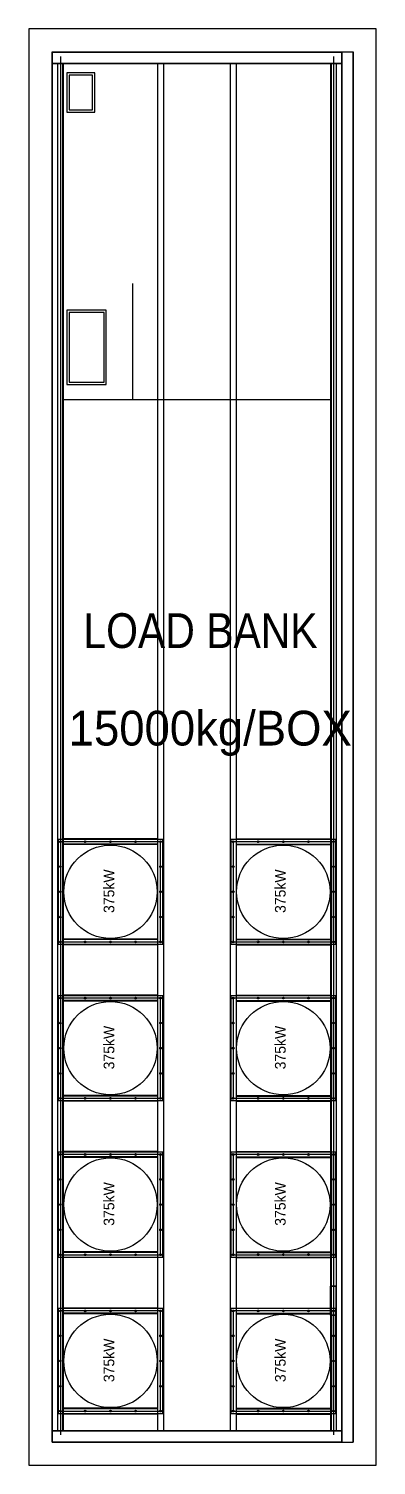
# Model space of a CAD drawing. Header units: millimetres. Extents: x 89450 to 753248, y -530175 to 1209785.
# Drawn here: x 396140 to 399140, y -109241 to -96841 of the extents above; entities that cross this region are included whole.
import ezdxf
from ezdxf.enums import TextEntityAlignment as Align

# ---------------------------------------------------------------- set-up
doc = ezdxf.new("R2010")
doc.units = ezdxf.units.MM
doc.header["$LTSCALE"] = 150
doc.linetypes.add('PHANTOM', pattern=[2.5, 1.25, -0.25, 0.25, -0.25, 0.25, -0.25])
doc.styles.add('ELEC', font='')
doc.styles.get('ELEC').set_extended_font_data('Dotum')

msp = doc.modelspace()

# ---------------------------------------------------------------- linework, layer by layer
at = {"color": 161}
for p, q in [((396340, -97041), (396340, -109041)), ((396340, -97041), (396340, -98041)), ((396340, -97041), (396340, -109041)), ((396340, -97041), (396340, -98041)), ((396343, -97041), (398840, -97041)), ((396343, -97041), (396343, -109041)), ((396343, -97041), (398840, -97041)), ((396343, -97041), (398840, -97041)), ((396343, -97041), (396343, -109041)), ((396343, -97041), (398840, -97041)), ((396343, -97045), (398840, -97045)), ((396343, -97045), (398840, -97045)), ((396343, -97045), (398840, -97045)), ((396343, -97045), (398840, -97045)), ((396413, -97080), (396413, -108979)), ((396413, -97080), (396413, -108979)), ((398770, -97080), (398770, -108979)), ((398770, -97080), (398770, -108979)), ((398840, -97041), (398840, -109041)), ((398840, -97041), (398940, -97041)), ((398840, -97041), (398940, -97041)), ((398840, -97041), (398840, -109041)), ((398840, -97041), (398940, -97041)), ((398840, -97041), (398940, -97041)), ((398843, -97041), (398843, -109041)), ((398843, -97041), (398843, -109041)), ((398937, -97041), (398937, -109041)), ((398937, -97041), (398937, -109041)), ((398940, -97041), (398940, -109041)), ((398940, -97041), (398940, -109041)), ((396343, -97138), (398840, -97138)), ((396343, -97138), (398840, -97138)), ((396343, -97138), (398840, -97138)), ((396343, -97138), (398840, -97138)), ((396343, -97141), (398840, -97141)), ((396343, -97141), (398840, -97141)), ((396343, -97141), (398840, -97141)), ((396343, -97141), (398840, -97141)), ((396388, -97141), (396388, -108941)), ((396388, -97141), (396388, -108941)), ((396433, -97141), (396433, -108941)), ((396433, -97141), (396433, -108941)), ((396438, -97141), (396438, -108941)), ((396438, -97141), (396438, -108941)), ((397253, -97141), (397253, -108941)), ((397253, -97141), (397253, -108941)), ((397303, -97141), (397303, -108941)), ((397303, -97141), (397303, -108941)), ((397880, -97141), (397880, -108941)), ((397880, -97141), (397880, -108941)), ((397930, -97141), (397930, -108941)), ((397930, -97141), (397930, -108941)), ((398745, -97141), (398745, -108941)), ((398745, -97141), (398745, -108941)), ((398750, -97141), (398750, -108941)), ((398750, -97141), (398750, -108941)), ((398795, -97141), (398795, -108941)), ((398795, -97141), (398795, -108941)), ((396404, -103859), (396422, -103859)), ((396404, -103859), (396422, -103859)), ((396413, -103868), (396413, -103850)), ((396413, -103868), (396413, -103850)), ((397253, -103834), (396438, -103834)), ((397253, -103834), (396438, -103834)), ((397253, -103879), (396438, -103879)), ((397253, -103879), (396438, -103879)), ((397253, -103884), (396438, -103884)), ((397253, -103884), (396438, -103884)), ((396619, -103859), (396637, -103859)), ((396619, -103859), (396637, -103859)), ((396628, -103868), (396628, -103850)), ((396628, -103868), (396628, -103850)), ((396837, -103859), (396855, -103859)), ((396837, -103859), (396855, -103859)), ((396846, -103868), (396846, -103850)), ((396846, -103868), (396846, -103850)), ((397054, -103859), (397072, -103859)), ((397054, -103859), (397072, -103859)), ((397063, -103868), (397063, -103850)), ((397063, -103868), (397063, -103850)), ((397269, -103859), (397287, -103859)), ((397269, -103859), (397287, -103859)), ((397278, -103868), (397278, -103850)), ((397278, -103868), (397278, -103850)), ((397896, -103859), (397914, -103859)), ((397896, -103859), (397914, -103859)), ((397905, -103868), (397905, -103850)), ((397905, -103868), (397905, -103850)), ((397930, -103834), (398745, -103834)), ((397930, -103834), (398745, -103834)), ((397930, -103879), (398745, -103879)), ((397930, -103879), (398745, -103879)), ((397930, -103884), (398745, -103884)), ((397930, -103884), (398745, -103884)), ((398111, -103859), (398129, -103859)), ((398111, -103859), (398129, -103859)), ((398120, -103868), (398120, -103850)), ((398120, -103868), (398120, -103850)), ((398329, -103859), (398347, -103859)), ((398329, -103859), (398347, -103859)), ((398338, -103868), (398338, -103850)), ((398338, -103868), (398338, -103850)), ((398546, -103859), (398564, -103859)), ((398546, -103859), (398564, -103859)), ((398555, -103868), (398555, -103850)), ((398555, -103868), (398555, -103850)), ((398761, -103859), (398779, -103859)), ((398761, -103859), (398779, -103859)), ((398770, -103868), (398770, -103850)), ((398770, -103868), (398770, -103850)), ((396404, -104074), (396422, -104074)), ((396404, -104074), (396422, -104074)), ((396413, -104083), (396413, -104065)), ((396413, -104083), (396413, -104065)), ((397269, -104074), (397287, -104074)), ((397269, -104074), (397287, -104074)), ((397278, -104083), (397278, -104065)), ((397278, -104083), (397278, -104065)), ((397896, -104074), (397914, -104074)), ((397896, -104074), (397914, -104074)), ((397905, -104083), (397905, -104065)), ((397905, -104083), (397905, -104065)), ((398761, -104074), (398779, -104074)), ((398761, -104074), (398779, -104074)), ((398770, -104083), (398770, -104065)), ((398770, -104083), (398770, -104065)), ((396413, -104300), (396413, -104282)), ((396413, -104300), (396413, -104282)), ((397278, -104300), (397278, -104282)), ((397278, -104300), (397278, -104282)), ((397905, -104300), (397905, -104282)), ((397905, -104300), (397905, -104282)), ((398770, -104300), (398770, -104282)), ((398770, -104300), (398770, -104282)), ((396404, -104291), (396422, -104291)), ((396404, -104291), (396422, -104291)), ((397269, -104291), (397287, -104291)), ((397269, -104291), (397287, -104291)), ((397896, -104291), (397914, -104291)), ((397896, -104291), (397914, -104291)), ((398761, -104291), (398779, -104291)), ((398761, -104291), (398779, -104291)), ((396404, -104509), (396422, -104509)), ((396404, -104509), (396422, -104509)), ((396413, -104518), (396413, -104500)), ((396413, -104518), (396413, -104500)), ((397269, -104509), (397287, -104509)), ((397269, -104509), (397287, -104509)), ((397278, -104518), (397278, -104500)), ((397278, -104518), (397278, -104500)), ((397896, -104509), (397914, -104509)), ((397896, -104509), (397914, -104509)), ((397905, -104518), (397905, -104500)), ((397905, -104518), (397905, -104500)), ((398761, -104509), (398779, -104509)), ((398761, -104509), (398779, -104509)), ((398770, -104518), (398770, -104500)), ((398770, -104518), (398770, -104500)), ((396404, -104724), (396422, -104724)), ((396404, -104724), (396422, -104724)), ((396413, -104733), (396413, -104715)), ((396413, -104733), (396413, -104715)), ((397253, -104699), (396438, -104699)), ((397253, -104699), (396438, -104699)), ((397253, -104704), (396438, -104704)), ((397253, -104704), (396438, -104704)), ((397253, -104749), (396438, -104749)), ((397253, -104749), (396438, -104749)), ((396619, -104724), (396637, -104724)), ((396619, -104724), (396637, -104724)), ((396628, -104733), (396628, -104715)), ((396628, -104733), (396628, -104715)), ((396837, -104724), (396855, -104724)), ((396837, -104724), (396855, -104724)), ((396846, -104733), (396846, -104715)), ((396846, -104733), (396846, -104715)), ((397054, -104724), (397072, -104724)), ((397054, -104724), (397072, -104724)), ((397063, -104733), (397063, -104715)), ((397063, -104733), (397063, -104715)), ((397269, -104724), (397287, -104724)), ((397269, -104724), (397287, -104724)), ((397278, -104733), (397278, -104715)), ((397278, -104733), (397278, -104715)), ((397896, -104724), (397914, -104724)), ((397896, -104724), (397914, -104724)), ((397905, -104733), (397905, -104715)), ((397905, -104733), (397905, -104715)), ((397930, -104699), (398745, -104699)), ((397930, -104699), (398745, -104699)), ((397930, -104704), (398745, -104704)), ((397930, -104704), (398745, -104704)), ((397930, -104749), (398745, -104749)), ((397930, -104749), (398745, -104749)), ((398111, -104724), (398129, -104724)), ((398111, -104724), (398129, -104724)), ((398120, -104733), (398120, -104715)), ((398120, -104733), (398120, -104715)), ((398329, -104724), (398347, -104724)), ((398329, -104724), (398347, -104724)), ((398338, -104733), (398338, -104715)), ((398338, -104733), (398338, -104715)), ((398546, -104724), (398564, -104724)), ((398546, -104724), (398564, -104724)), ((398555, -104733), (398555, -104715)), ((398555, -104733), (398555, -104715)), ((398761, -104724), (398779, -104724)), ((398761, -104724), (398779, -104724)), ((398770, -104733), (398770, -104715)), ((398770, -104733), (398770, -104715)), ((396404, -105209), (396422, -105209)), ((396404, -105209), (396422, -105209)), ((396413, -105218), (396413, -105200)), ((396413, -105218), (396413, -105200)), ((397253, -105184), (396438, -105184)), ((397253, -105184), (396438, -105184)), ((397253, -105229), (396438, -105229)), ((397253, -105229), (396438, -105229)), ((397253, -105234), (396438, -105234)), ((397253, -105234), (396438, -105234)), ((396619, -105209), (396637, -105209)), ((396619, -105209), (396637, -105209)), ((396628, -105218), (396628, -105200)), ((396628, -105218), (396628, -105200)), ((396837, -105209), (396855, -105209)), ((396837, -105209), (396855, -105209)), ((396846, -105218), (396846, -105200)), ((396846, -105218), (396846, -105200)), ((397054, -105209), (397072, -105209)), ((397054, -105209), (397072, -105209)), ((397063, -105218), (397063, -105200)), ((397063, -105218), (397063, -105200)), ((397269, -105209), (397287, -105209)), ((397269, -105209), (397287, -105209)), ((397278, -105218), (397278, -105200)), ((397278, -105218), (397278, -105200)), ((397896, -105209), (397914, -105209)), ((397896, -105209), (397914, -105209)), ((397905, -105218), (397905, -105200)), ((397905, -105218), (397905, -105200)), ((397930, -105184), (398745, -105184)), ((397930, -105184), (398745, -105184)), ((397930, -105229), (398745, -105229)), ((397930, -105229), (398745, -105229)), ((397930, -105234), (398745, -105234)), ((397930, -105234), (398745, -105234)), ((398111, -105209), (398129, -105209)), ((398111, -105209), (398129, -105209)), ((398120, -105218), (398120, -105200)), ((398120, -105218), (398120, -105200)), ((398329, -105209), (398347, -105209)), ((398329, -105209), (398347, -105209)), ((398338, -105218), (398338, -105200)), ((398338, -105218), (398338, -105200)), ((398546, -105209), (398564, -105209)), ((398546, -105209), (398564, -105209)), ((398555, -105218), (398555, -105200)), ((398555, -105218), (398555, -105200)), ((398761, -105209), (398779, -105209)), ((398761, -105209), (398779, -105209)), ((398770, -105218), (398770, -105200)), ((398770, -105218), (398770, -105200)), ((396404, -105424), (396422, -105424)), ((396404, -105424), (396422, -105424)), ((396413, -105433), (396413, -105415)), ((396413, -105433), (396413, -105415)), ((397269, -105424), (397287, -105424)), ((397269, -105424), (397287, -105424)), ((397278, -105433), (397278, -105415)), ((397278, -105433), (397278, -105415)), ((397896, -105424), (397914, -105424)), ((397896, -105424), (397914, -105424)), ((397905, -105433), (397905, -105415)), ((397905, -105433), (397905, -105415)), ((398761, -105424), (398779, -105424)), ((398761, -105424), (398779, -105424)), ((398770, -105433), (398770, -105415)), ((398770, -105433), (398770, -105415)), ((396404, -105641), (396422, -105641)), ((396404, -105641), (396422, -105641)), ((396413, -105650), (396413, -105632)), ((396413, -105650), (396413, -105632)), ((397269, -105641), (397287, -105641)), ((397269, -105641), (397287, -105641)), ((397278, -105650), (397278, -105632)), ((397278, -105650), (397278, -105632)), ((397896, -105641), (397914, -105641)), ((397896, -105641), (397914, -105641)), ((397905, -105650), (397905, -105632)), ((397905, -105650), (397905, -105632)), ((398761, -105641), (398779, -105641)), ((398761, -105641), (398779, -105641)), ((398770, -105650), (398770, -105632)), ((398770, -105650), (398770, -105632)), ((396404, -105859), (396422, -105859)), ((396404, -105859), (396422, -105859)), ((396413, -105868), (396413, -105850)), ((396413, -105868), (396413, -105850)), ((397269, -105859), (397287, -105859)), ((397269, -105859), (397287, -105859)), ((397278, -105868), (397278, -105850)), ((397278, -105868), (397278, -105850)), ((397896, -105859), (397914, -105859)), ((397896, -105859), (397914, -105859)), ((397905, -105868), (397905, -105850)), ((397905, -105868), (397905, -105850)), ((398761, -105859), (398779, -105859)), ((398761, -105859), (398779, -105859)), ((398770, -105868), (398770, -105850)), ((398770, -105868), (398770, -105850)), ((396404, -106074), (396422, -106074)), ((396404, -106074), (396422, -106074)), ((396413, -106083), (396413, -106065)), ((396413, -106083), (396413, -106065)), ((397253, -106049), (396438, -106049)), ((397253, -106049), (396438, -106049)), ((397253, -106054), (396438, -106054)), ((397253, -106054), (396438, -106054)), ((397253, -106099), (396438, -106099)), ((397253, -106099), (396438, -106099)), ((396619, -106074), (396637, -106074)), ((396619, -106074), (396637, -106074)), ((396628, -106083), (396628, -106065)), ((396628, -106083), (396628, -106065)), ((396837, -106074), (396855, -106074)), ((396837, -106074), (396855, -106074)), ((396846, -106083), (396846, -106065)), ((396846, -106083), (396846, -106065)), ((397054, -106074), (397072, -106074)), ((397054, -106074), (397072, -106074)), ((397063, -106083), (397063, -106065)), ((397063, -106083), (397063, -106065)), ((397269, -106074), (397287, -106074)), ((397269, -106074), (397287, -106074)), ((397278, -106083), (397278, -106065)), ((397278, -106083), (397278, -106065)), ((397896, -106074), (397914, -106074)), ((397896, -106074), (397914, -106074)), ((397905, -106083), (397905, -106065)), ((397905, -106083), (397905, -106065)), ((397930, -106049), (398745, -106049)), ((397930, -106049), (398745, -106049)), ((397930, -106054), (398745, -106054)), ((397930, -106054), (398745, -106054)), ((397930, -106099), (398745, -106099)), ((397930, -106099), (398745, -106099)), ((398111, -106074), (398129, -106074)), ((398111, -106074), (398129, -106074)), ((398120, -106083), (398120, -106065)), ((398120, -106083), (398120, -106065)), ((398329, -106074), (398347, -106074)), ((398329, -106074), (398347, -106074)), ((398338, -106083), (398338, -106065)), ((398338, -106083), (398338, -106065)), ((398546, -106074), (398564, -106074)), ((398546, -106074), (398564, -106074)), ((398555, -106083), (398555, -106065)), ((398555, -106083), (398555, -106065)), ((398761, -106074), (398779, -106074)), ((398761, -106074), (398779, -106074)), ((398770, -106083), (398770, -106065)), ((398770, -106083), (398770, -106065)), ((396404, -106559), (396422, -106559)), ((396404, -106559), (396422, -106559)), ((396413, -106568), (396413, -106550)), ((396413, -106568), (396413, -106550)), ((397253, -106534), (396438, -106534)), ((397253, -106534), (396438, -106534)), ((397253, -106579), (396438, -106579)), ((397253, -106579), (396438, -106579)), ((397253, -106584), (396438, -106584)), ((397253, -106584), (396438, -106584)), ((396619, -106559), (396637, -106559)), ((396619, -106559), (396637, -106559)), ((396628, -106568), (396628, -106550)), ((396628, -106568), (396628, -106550)), ((396837, -106559), (396855, -106559)), ((396837, -106559), (396855, -106559)), ((396846, -106568), (396846, -106550)), ((396846, -106568), (396846, -106550)), ((397054, -106559), (397072, -106559)), ((397054, -106559), (397072, -106559)), ((397063, -106568), (397063, -106550)), ((397063, -106568), (397063, -106550)), ((397269, -106559), (397287, -106559)), ((397269, -106559), (397287, -106559)), ((397278, -106568), (397278, -106550)), ((397278, -106568), (397278, -106550)), ((397896, -106559), (397914, -106559)), ((397896, -106559), (397914, -106559)), ((397905, -106568), (397905, -106550)), ((397905, -106568), (397905, -106550)), ((397930, -106534), (398745, -106534)), ((397930, -106534), (398745, -106534)), ((397930, -106579), (398745, -106579)), ((397930, -106579), (398745, -106579)), ((397930, -106584), (398745, -106584)), ((397930, -106584), (398745, -106584)), ((398111, -106559), (398129, -106559)), ((398111, -106559), (398129, -106559)), ((398120, -106568), (398120, -106550)), ((398120, -106568), (398120, -106550)), ((398329, -106559), (398347, -106559)), ((398329, -106559), (398347, -106559)), ((398338, -106568), (398338, -106550)), ((398338, -106568), (398338, -106550)), ((398546, -106559), (398564, -106559)), ((398546, -106559), (398564, -106559)), ((398555, -106568), (398555, -106550)), ((398555, -106568), (398555, -106550)), ((398761, -106559), (398779, -106559)), ((398761, -106559), (398779, -106559)), ((398770, -106568), (398770, -106550)), ((398770, -106568), (398770, -106550)), ((396404, -106774), (396422, -106774)), ((396404, -106774), (396422, -106774)), ((396413, -106783), (396413, -106765)), ((396413, -106783), (396413, -106765)), ((397269, -106774), (397287, -106774)), ((397269, -106774), (397287, -106774)), ((397278, -106783), (397278, -106765)), ((397278, -106783), (397278, -106765)), ((397896, -106774), (397914, -106774)), ((397896, -106774), (397914, -106774)), ((397905, -106783), (397905, -106765)), ((397905, -106783), (397905, -106765)), ((398761, -106774), (398779, -106774)), ((398761, -106774), (398779, -106774)), ((398770, -106783), (398770, -106765)), ((398770, -106783), (398770, -106765)), ((396404, -106991), (396422, -106991)), ((396404, -106991), (396422, -106991)), ((396413, -107000), (396413, -106982)), ((396413, -107000), (396413, -106982)), ((397269, -106991), (397287, -106991)), ((397269, -106991), (397287, -106991)), ((397278, -107000), (397278, -106982)), ((397278, -107000), (397278, -106982)), ((397896, -106991), (397914, -106991)), ((397896, -106991), (397914, -106991)), ((397905, -107000), (397905, -106982)), ((397905, -107000), (397905, -106982)), ((398761, -106991), (398779, -106991)), ((398761, -106991), (398779, -106991)), ((398770, -107000), (398770, -106982)), ((398770, -107000), (398770, -106982)), ((396404, -107209), (396422, -107209)), ((396404, -107209), (396422, -107209)), ((396413, -107218), (396413, -107200)), ((396413, -107218), (396413, -107200)), ((397269, -107209), (397287, -107209)), ((397269, -107209), (397287, -107209)), ((397278, -107218), (397278, -107200)), ((397278, -107218), (397278, -107200)), ((397896, -107209), (397914, -107209)), ((397896, -107209), (397914, -107209)), ((397905, -107218), (397905, -107200)), ((397905, -107218), (397905, -107200)), ((398761, -107209), (398779, -107209)), ((398761, -107209), (398779, -107209)), ((398770, -107218), (398770, -107200)), ((398770, -107218), (398770, -107200)), ((396404, -107424), (396422, -107424)), ((396404, -107424), (396422, -107424)), ((396413, -107433), (396413, -107415)), ((396413, -107433), (396413, -107415)), ((397253, -107399), (396438, -107399)), ((397253, -107399), (396438, -107399)), ((397253, -107404), (396438, -107404)), ((397253, -107404), (396438, -107404)), ((397253, -107449), (396438, -107449)), ((397253, -107449), (396438, -107449)), ((396619, -107424), (396637, -107424)), ((396619, -107424), (396637, -107424)), ((396628, -107433), (396628, -107415)), ((396628, -107433), (396628, -107415)), ((396837, -107424), (396855, -107424)), ((396837, -107424), (396855, -107424)), ((396846, -107433), (396846, -107415)), ((396846, -107433), (396846, -107415)), ((397054, -107424), (397072, -107424)), ((397054, -107424), (397072, -107424)), ((397063, -107433), (397063, -107415)), ((397063, -107433), (397063, -107415)), ((397269, -107424), (397287, -107424)), ((397269, -107424), (397287, -107424)), ((397278, -107433), (397278, -107415)), ((397278, -107433), (397278, -107415)), ((397896, -107424), (397914, -107424)), ((397896, -107424), (397914, -107424)), ((397905, -107433), (397905, -107415)), ((397905, -107433), (397905, -107415)), ((397930, -107399), (398745, -107399)), ((397930, -107399), (398745, -107399)), ((397930, -107404), (398745, -107404)), ((397930, -107404), (398745, -107404)), ((397930, -107449), (398745, -107449)), ((397930, -107449), (398745, -107449)), ((398111, -107424), (398129, -107424)), ((398111, -107424), (398129, -107424)), ((398120, -107433), (398120, -107415)), ((398120, -107433), (398120, -107415)), ((398329, -107424), (398347, -107424)), ((398329, -107424), (398347, -107424)), ((398338, -107433), (398338, -107415)), ((398338, -107433), (398338, -107415)), ((398546, -107424), (398564, -107424)), ((398546, -107424), (398564, -107424)), ((398555, -107433), (398555, -107415)), ((398555, -107433), (398555, -107415)), ((398761, -107424), (398779, -107424)), ((398761, -107424), (398779, -107424)), ((398770, -107433), (398770, -107415)), ((398770, -107433), (398770, -107415)), ((398745, -107946), (398745, -107696)), ((398745, -107696), (398795, -107696)), ((398745, -107946), (398745, -107696)), ((398745, -107696), (398795, -107696)), ((398749, -107950), (398749, -107692)), ((398749, -107692), (398791, -107692)), ((398749, -107950), (398749, -107692)), ((398749, -107692), (398791, -107692)), ((398791, -107692), (398791, -107950)), ((398791, -107692), (398791, -107950)), ((398795, -107696), (398795, -107946)), ((398795, -107696), (398795, -107946)), ((396404, -107909), (396422, -107909)), ((396404, -107909), (396422, -107909)), ((396413, -107918), (396413, -107900)), ((396413, -107918), (396413, -107900)), ((397253, -107884), (396438, -107884)), ((397253, -107884), (396438, -107884)), ((397253, -107929), (396438, -107929)), ((397253, -107929), (396438, -107929)), ((397253, -107934), (396438, -107934)), ((397253, -107934), (396438, -107934)), ((396619, -107909), (396637, -107909)), ((396619, -107909), (396637, -107909)), ((396628, -107918), (396628, -107900)), ((396628, -107918), (396628, -107900)), ((396837, -107909), (396855, -107909)), ((396837, -107909), (396855, -107909)), ((396846, -107918), (396846, -107900)), ((396846, -107918), (396846, -107900)), ((397054, -107909), (397072, -107909)), ((397054, -107909), (397072, -107909)), ((397063, -107918), (397063, -107900)), ((397063, -107918), (397063, -107900)), ((397269, -107909), (397287, -107909)), ((397269, -107909), (397287, -107909)), ((397278, -107918), (397278, -107900)), ((397278, -107918), (397278, -107900)), ((397896, -107909), (397914, -107909)), ((397896, -107909), (397914, -107909)), ((397905, -107918), (397905, -107900)), ((397905, -107918), (397905, -107900)), ((397930, -107884), (398745, -107884)), ((397930, -107884), (398745, -107884)), ((397930, -107929), (398745, -107929)), ((397930, -107929), (398745, -107929)), ((397930, -107934), (398745, -107934)), ((397930, -107934), (398745, -107934)), ((398111, -107909), (398129, -107909)), ((398111, -107909), (398129, -107909)), ((398120, -107918), (398120, -107900)), ((398120, -107918), (398120, -107900)), ((398329, -107909), (398347, -107909)), ((398329, -107909), (398347, -107909)), ((398338, -107918), (398338, -107900)), ((398338, -107918), (398338, -107900)), ((398546, -107909), (398564, -107909)), ((398546, -107909), (398564, -107909)), ((398555, -107918), (398555, -107900)), ((398555, -107918), (398555, -107900)), ((398795, -107946), (398745, -107946)), ((398795, -107946), (398745, -107946)), ((398791, -107950), (398749, -107950)), ((398791, -107950), (398749, -107950)), ((398761, -107909), (398779, -107909)), ((398761, -107909), (398779, -107909)), ((398770, -107918), (398770, -107900)), ((398770, -107918), (398770, -107900)), ((396404, -108124), (396422, -108124)), ((396404, -108124), (396422, -108124)), ((396413, -108133), (396413, -108115)), ((396413, -108133), (396413, -108115)), ((397269, -108124), (397287, -108124)), ((397269, -108124), (397287, -108124)), ((397278, -108133), (397278, -108115)), ((397278, -108133), (397278, -108115)), ((397896, -108124), (397914, -108124)), ((397896, -108124), (397914, -108124)), ((397905, -108133), (397905, -108115)), ((397905, -108133), (397905, -108115)), ((398761, -108124), (398779, -108124)), ((398761, -108124), (398779, -108124)), ((398770, -108133), (398770, -108115)), ((398770, -108133), (398770, -108115)), ((396404, -108341), (396422, -108341)), ((396404, -108341), (396422, -108341)), ((396413, -108350), (396413, -108332)), ((396413, -108350), (396413, -108332)), ((397269, -108341), (397287, -108341)), ((397269, -108341), (397287, -108341)), ((397278, -108350), (397278, -108332)), ((397278, -108350), (397278, -108332)), ((397896, -108341), (397914, -108341)), ((397896, -108341), (397914, -108341)), ((397905, -108350), (397905, -108332)), ((397905, -108350), (397905, -108332)), ((398761, -108341), (398779, -108341)), ((398761, -108341), (398779, -108341)), ((398770, -108350), (398770, -108332)), ((398770, -108350), (398770, -108332)), ((396404, -108559), (396422, -108559)), ((396404, -108559), (396422, -108559)), ((396413, -108568), (396413, -108550)), ((396413, -108568), (396413, -108550)), ((397269, -108559), (397287, -108559)), ((397269, -108559), (397287, -108559)), ((397278, -108568), (397278, -108550)), ((397278, -108568), (397278, -108550)), ((397896, -108559), (397914, -108559)), ((397896, -108559), (397914, -108559)), ((397905, -108568), (397905, -108550)), ((397905, -108568), (397905, -108550)), ((398761, -108559), (398779, -108559)), ((398761, -108559), (398779, -108559)), ((398770, -108568), (398770, -108550)), ((398770, -108568), (398770, -108550)), ((396404, -108774), (396422, -108774)), ((396404, -108774), (396422, -108774)), ((396413, -108783), (396413, -108765)), ((396413, -108783), (396413, -108765)), ((397253, -108749), (396438, -108749)), ((397253, -108749), (396438, -108749)), ((397253, -108754), (396438, -108754)), ((397253, -108754), (396438, -108754)), ((397253, -108799), (396438, -108799)), ((397253, -108799), (396438, -108799)), ((396619, -108774), (396637, -108774)), ((396619, -108774), (396637, -108774)), ((396628, -108783), (396628, -108765)), ((396628, -108783), (396628, -108765)), ((396837, -108774), (396855, -108774)), ((396837, -108774), (396855, -108774)), ((396846, -108783), (396846, -108765)), ((396846, -108783), (396846, -108765)), ((397054, -108774), (397072, -108774)), ((397054, -108774), (397072, -108774)), ((397063, -108783), (397063, -108765)), ((397063, -108783), (397063, -108765)), ((397269, -108774), (397287, -108774)), ((397269, -108774), (397287, -108774)), ((397278, -108783), (397278, -108765)), ((397278, -108783), (397278, -108765)), ((397896, -108774), (397914, -108774)), ((397896, -108774), (397914, -108774)), ((397905, -108783), (397905, -108765)), ((397905, -108783), (397905, -108765)), ((397930, -108749), (398745, -108749)), ((397930, -108749), (398745, -108749)), ((397930, -108754), (398745, -108754)), ((397930, -108754), (398745, -108754)), ((397930, -108799), (398745, -108799)), ((397930, -108799), (398745, -108799)), ((398111, -108774), (398129, -108774)), ((398111, -108774), (398129, -108774)), ((398120, -108783), (398120, -108765)), ((398120, -108783), (398120, -108765)), ((398329, -108774), (398347, -108774)), ((398329, -108774), (398347, -108774)), ((398338, -108783), (398338, -108765)), ((398338, -108783), (398338, -108765)), ((398546, -108774), (398564, -108774)), ((398546, -108774), (398564, -108774)), ((398555, -108783), (398555, -108765)), ((398555, -108783), (398555, -108765)), ((398761, -108774), (398779, -108774)), ((398761, -108774), (398779, -108774)), ((398770, -108783), (398770, -108765)), ((398770, -108783), (398770, -108765)), ((396343, -108941), (398840, -108941)), ((396343, -108941), (398840, -108941)), ((396343, -108945), (398840, -108945)), ((396343, -108945), (398840, -108945)), ((396343, -109038), (398840, -109038)), ((396343, -109038), (398840, -109038)), ((396343, -109041), (398840, -109041)), ((396343, -109041), (398840, -109041)), ((398840, -109041), (398940, -109041)), ((398840, -109041), (398940, -109041))]:
    msp.add_line(p, q, dxfattribs=at)
at = {"color": 161, "ltscale": 10}
for p, q in [((397038, -100041), (397038, -99041)), ((397038, -100041), (397038, -99041)), ((396438, -100041), (397038, -100041)), ((396438, -100041), (397038, -100041)), ((397038, -100041), (398745, -100041)), ((397038, -100041), (398745, -100041))]:
    msp.add_line(p, q, dxfattribs=at)
at = {"color": 161, "elevation": 0}
for points in [[(396140, -96841), (396140, -109241), (399140, -109241), (399140, -96841)], [(396140, -96841), (396140, -109241), (399140, -109241), (399140, -96841)], [(396470, -97221), (396470, -97561), (396710, -97561), (396710, -97221)], [(396470, -97221), (396470, -97561), (396710, -97561), (396710, -97221)], [(396490, -97241), (396490, -97541), (396690, -97541), (396690, -97241)], [(396490, -97241), (396490, -97541), (396690, -97541), (396690, -97241)], [(396470, -99271), (396470, -99911), (396810, -99911), (396810, -99271)], [(396470, -99271), (396470, -99911), (396810, -99911), (396810, -99271)], [(396490, -99291), (396490, -99891), (396790, -99891), (396790, -99291)], [(396490, -99291), (396490, -99891), (396790, -99891), (396790, -99291)]]:
    msp.add_lwpolyline(points, close=True, dxfattribs=at)
at = {"color": 161, "linetype": 'PHANTOM', "ltscale": 5, "elevation": 0}
for points in [[(396393, -104744), (397298, -104744), (397298, -103839), (396393, -103839), (396393, -104744)], [(396393, -104744), (397298, -104744), (397298, -103839), (396393, -103839), (396393, -104744)], [(397885, -104744), (398790, -104744), (398790, -103839), (397885, -103839), (397885, -104744)], [(397885, -104744), (398790, -104744), (398790, -103839), (397885, -103839), (397885, -104744)], [(396393, -106094), (397298, -106094), (397298, -105189), (396393, -105189), (396393, -106094)], [(396393, -106094), (397298, -106094), (397298, -105189), (396393, -105189), (396393, -106094)], [(397885, -106094), (398790, -106094), (398790, -105189), (397885, -105189), (397885, -106094)], [(397885, -106094), (398790, -106094), (398790, -105189), (397885, -105189), (397885, -106094)], [(396393, -107444), (397298, -107444), (397298, -106539), (396393, -106539), (396393, -107444)], [(396393, -107444), (397298, -107444), (397298, -106539), (396393, -106539), (396393, -107444)], [(397885, -107444), (398790, -107444), (398790, -106539), (397885, -106539), (397885, -107444)], [(397885, -107444), (398790, -107444), (398790, -106539), (397885, -106539), (397885, -107444)], [(396393, -108794), (397298, -108794), (397298, -107889), (396393, -107889), (396393, -108794)], [(396393, -108794), (397298, -108794), (397298, -107889), (396393, -107889), (396393, -108794)], [(397885, -108794), (398790, -108794), (398790, -107889), (397885, -107889), (397885, -108794)], [(397885, -108794), (398790, -108794), (398790, -107889), (397885, -107889), (397885, -108794)]]:
    msp.add_lwpolyline(points, dxfattribs=at)
for points in [[(396413, -104724), (397278, -104724), (397278, -103859), (396413, -103859)], [(396413, -104724), (397278, -104724), (397278, -103859), (396413, -103859)], [(397905, -104724), (398770, -104724), (398770, -103859), (397905, -103859)], [(397905, -104724), (398770, -104724), (398770, -103859), (397905, -103859)], [(396413, -106074), (397278, -106074), (397278, -105209), (396413, -105209)], [(396413, -106074), (397278, -106074), (397278, -105209), (396413, -105209)], [(397905, -106074), (398770, -106074), (398770, -105209), (397905, -105209)], [(397905, -106074), (398770, -106074), (398770, -105209), (397905, -105209)], [(396413, -107424), (397278, -107424), (397278, -106559), (396413, -106559)], [(396413, -107424), (397278, -107424), (397278, -106559), (396413, -106559)], [(397905, -107424), (398770, -107424), (398770, -106559), (397905, -106559)], [(397905, -107424), (398770, -107424), (398770, -106559), (397905, -106559)], [(396413, -108774), (397278, -108774), (397278, -107909), (396413, -107909)], [(396413, -108774), (397278, -108774), (397278, -107909), (396413, -107909)], [(397905, -108774), (398770, -108774), (398770, -107909), (397905, -107909)], [(397905, -108774), (398770, -108774), (398770, -107909), (397905, -107909)]]:
    msp.add_lwpolyline(points, close=True, dxfattribs=at)
at = {"color": 161}
for centre, radius in [((396413, -103859), 7.5), ((396413, -103859), 7.5), ((396846, -104291), 403), ((396846, -104291), 403), ((396628, -103859), 7.5), ((396628, -103859), 7.5), ((396846, -103859), 7.5), ((396846, -103859), 7.5), ((397063, -103859), 7.5), ((397063, -103859), 7.5), ((397278, -103859), 7.5), ((397278, -103859), 7.5), ((397905, -103859), 7.5), ((397905, -103859), 7.5), ((398338, -104291), 403), ((398338, -104291), 403), ((398338, -104291), 403), ((398338, -104291), 403), ((398120, -103859), 7.5), ((398120, -103859), 7.5), ((398338, -103859), 7.5), ((398338, -103859), 7.5), ((398555, -103859), 7.5), ((398555, -103859), 7.5), ((398770, -103859), 7.5), ((398770, -103859), 7.5), ((396413, -104074), 7.5), ((396413, -104074), 7.5), ((397278, -104074), 7.5), ((397278, -104074), 7.5), ((397905, -104074), 7.5), ((397905, -104074), 7.5), ((398770, -104074), 7.5), ((398770, -104074), 7.5), ((396413, -104291), 7.5), ((396413, -104291), 7.5), ((397278, -104291), 7.5), ((397278, -104291), 7.5), ((397905, -104291), 7.5), ((397905, -104291), 7.5), ((398770, -104291), 7.5), ((398770, -104291), 7.5), ((396413, -104509), 7.5), ((396413, -104509), 7.5), ((397278, -104509), 7.5), ((397278, -104509), 7.5), ((397905, -104509), 7.5), ((397905, -104509), 7.5), ((398770, -104509), 7.5), ((398770, -104509), 7.5), ((396413, -104724), 7.5), ((396413, -104724), 7.5), ((396628, -104724), 7.5), ((396628, -104724), 7.5), ((396846, -104724), 7.5), ((396846, -104724), 7.5), ((397063, -104724), 7.5), ((397063, -104724), 7.5), ((397278, -104724), 7.5), ((397278, -104724), 7.5), ((397905, -104724), 7.5), ((397905, -104724), 7.5), ((398120, -104724), 7.5), ((398120, -104724), 7.5), ((398338, -104724), 7.5), ((398338, -104724), 7.5), ((398555, -104724), 7.5), ((398555, -104724), 7.5), ((398770, -104724), 7.5), ((398770, -104724), 7.5), ((396413, -105209), 7.5), ((396413, -105209), 7.5), ((396846, -105641), 403), ((396846, -105641), 403), ((396628, -105209), 7.5), ((396628, -105209), 7.5), ((396846, -105209), 7.5), ((396846, -105209), 7.5), ((397063, -105209), 7.5), ((397063, -105209), 7.5), ((397278, -105209), 7.5), ((397278, -105209), 7.5), ((397905, -105209), 7.5), ((397905, -105209), 7.5), ((398338, -105641), 403), ((398338, -105641), 403), ((398338, -105641), 403), ((398338, -105641), 403), ((398120, -105209), 7.5), ((398120, -105209), 7.5), ((398338, -105209), 7.5), ((398338, -105209), 7.5), ((398555, -105209), 7.5), ((398555, -105209), 7.5), ((398770, -105209), 7.5), ((398770, -105209), 7.5), ((396413, -105424), 7.5), ((396413, -105424), 7.5), ((397278, -105424), 7.5), ((397278, -105424), 7.5), ((397905, -105424), 7.5), ((397905, -105424), 7.5), ((398770, -105424), 7.5), ((398770, -105424), 7.5), ((396413, -105641), 7.5), ((396413, -105641), 7.5), ((397278, -105641), 7.5), ((397278, -105641), 7.5), ((397905, -105641), 7.5), ((397905, -105641), 7.5), ((398770, -105641), 7.5), ((398770, -105641), 7.5), ((396413, -105859), 7.5), ((396413, -105859), 7.5), ((397278, -105859), 7.5), ((397278, -105859), 7.5), ((397905, -105859), 7.5), ((397905, -105859), 7.5), ((398770, -105859), 7.5), ((398770, -105859), 7.5), ((396413, -106074), 7.5), ((396413, -106074), 7.5), ((396628, -106074), 7.5), ((396628, -106074), 7.5), ((396846, -106074), 7.5), ((396846, -106074), 7.5), ((397063, -106074), 7.5), ((397063, -106074), 7.5), ((397278, -106074), 7.5), ((397278, -106074), 7.5), ((397905, -106074), 7.5), ((397905, -106074), 7.5), ((398120, -106074), 7.5), ((398120, -106074), 7.5), ((398338, -106074), 7.5), ((398338, -106074), 7.5), ((398555, -106074), 7.5), ((398555, -106074), 7.5), ((398770, -106074), 7.5), ((398770, -106074), 7.5), ((396413, -106559), 7.5), ((396413, -106559), 7.5), ((396846, -106991), 403), ((396846, -106991), 403), ((396628, -106559), 7.5), ((396628, -106559), 7.5), ((396846, -106559), 7.5), ((396846, -106559), 7.5), ((397063, -106559), 7.5), ((397063, -106559), 7.5), ((397278, -106559), 7.5), ((397278, -106559), 7.5), ((397905, -106559), 7.5), ((397905, -106559), 7.5), ((398338, -106991), 403), ((398338, -106991), 403), ((398338, -106991), 403), ((398338, -106991), 403), ((398120, -106559), 7.5), ((398120, -106559), 7.5), ((398338, -106559), 7.5), ((398338, -106559), 7.5), ((398555, -106559), 7.5), ((398555, -106559), 7.5), ((398770, -106559), 7.5), ((398770, -106559), 7.5), ((396413, -106774), 7.5), ((396413, -106774), 7.5), ((397278, -106774), 7.5), ((397278, -106774), 7.5), ((397905, -106774), 7.5), ((397905, -106774), 7.5), ((398770, -106774), 7.5), ((398770, -106774), 7.5), ((396413, -106991), 7.5), ((396413, -106991), 7.5), ((397278, -106991), 7.5), ((397278, -106991), 7.5), ((397905, -106991), 7.5), ((397905, -106991), 7.5), ((398770, -106991), 7.5), ((398770, -106991), 7.5), ((396413, -107209), 7.5), ((396413, -107209), 7.5), ((397278, -107209), 7.5), ((397278, -107209), 7.5), ((397905, -107209), 7.5), ((397905, -107209), 7.5), ((398770, -107209), 7.5), ((398770, -107209), 7.5), ((396413, -107424), 7.5), ((396413, -107424), 7.5), ((396628, -107424), 7.5), ((396628, -107424), 7.5), ((396846, -107424), 7.5), ((396846, -107424), 7.5), ((397063, -107424), 7.5), ((397063, -107424), 7.5), ((397278, -107424), 7.5), ((397278, -107424), 7.5), ((397905, -107424), 7.5), ((397905, -107424), 7.5), ((398120, -107424), 7.5), ((398120, -107424), 7.5), ((398338, -107424), 7.5), ((398338, -107424), 7.5), ((398555, -107424), 7.5), ((398555, -107424), 7.5), ((398770, -107424), 7.5), ((398770, -107424), 7.5), ((396413, -107909), 7.5), ((396413, -107909), 7.5), ((396846, -108341), 403), ((396846, -108341), 403), ((396628, -107909), 7.5), ((396628, -107909), 7.5), ((396846, -107909), 7.5), ((396846, -107909), 7.5), ((397063, -107909), 7.5), ((397063, -107909), 7.5), ((397278, -107909), 7.5), ((397278, -107909), 7.5), ((397905, -107909), 7.5), ((397905, -107909), 7.5), ((398338, -108341), 403), ((398338, -108341), 403), ((398338, -108341), 403), ((398338, -108341), 403), ((398120, -107909), 7.5), ((398120, -107909), 7.5), ((398338, -107909), 7.5), ((398338, -107909), 7.5), ((398555, -107909), 7.5), ((398555, -107909), 7.5), ((398770, -107909), 7.5), ((398770, -107909), 7.5), ((396413, -108124), 7.5), ((396413, -108124), 7.5), ((397278, -108124), 7.5), ((397278, -108124), 7.5), ((397905, -108124), 7.5), ((397905, -108124), 7.5), ((398770, -108124), 7.5), ((398770, -108124), 7.5), ((396413, -108341), 7.5), ((396413, -108341), 7.5), ((397278, -108341), 7.5), ((397278, -108341), 7.5), ((397905, -108341), 7.5), ((397905, -108341), 7.5), ((398770, -108341), 7.5), ((398770, -108341), 7.5), ((396413, -108559), 7.5), ((396413, -108559), 7.5), ((397278, -108559), 7.5), ((397278, -108559), 7.5), ((397905, -108559), 7.5), ((397905, -108559), 7.5), ((398770, -108559), 7.5), ((398770, -108559), 7.5), ((396413, -108774), 7.5), ((396413, -108774), 7.5), ((396628, -108774), 7.5), ((396628, -108774), 7.5), ((396846, -108774), 7.5), ((396846, -108774), 7.5), ((397063, -108774), 7.5), ((397063, -108774), 7.5), ((397278, -108774), 7.5), ((397278, -108774), 7.5), ((397905, -108774), 7.5), ((397905, -108774), 7.5), ((398120, -108774), 7.5), ((398120, -108774), 7.5), ((398338, -108774), 7.5), ((398338, -108774), 7.5), ((398555, -108774), 7.5), ((398555, -108774), 7.5), ((398770, -108774), 7.5), ((398770, -108774), 7.5)]:
    msp.add_circle(centre, radius, dxfattribs=at)

# ---------------------------------------------------------------- texts
at = {"color": 161, "style": 'ELEC', "width": 0.9}
msp.add_text('LOAD BANK', height=300, dxfattribs=at).set_placement((397623, -102037, 0), align=Align.MIDDLE)
msp.add_text('LOAD BANK', height=300, dxfattribs=at).set_placement((397623, -102037, 0), align=Align.MIDDLE)
at = {"color": 161, "style": 'ELEC'}
msp.add_text('15000kg/BOX', height=300, dxfattribs=at).set_placement((397707, -102916), align=Align.MIDDLE)
msp.add_text('15000kg/BOX', height=300, dxfattribs=at).set_placement((397707, -102916), align=Align.MIDDLE)
for p in [(396833, -104286), (396833, -104286), (398312, -104286), (398312, -104286), (396833, -105636), (396833, -105636), (398312, -105636), (398312, -105636), (396833, -106986), (396833, -106986), (398312, -106986), (398312, -106986), (396833, -108336), (396833, -108336), (398312, -108336), (398312, -108336)]:
    msp.add_text('375kW', height=92.4, rotation=90, dxfattribs=at).set_placement(p, align=Align.MIDDLE_CENTER)

doc.saveas('drawing.dxf')
